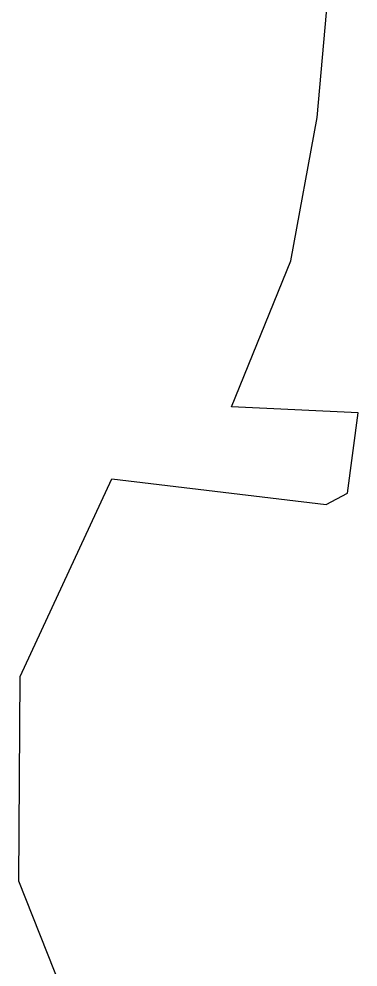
# Model space of a CAD drawing. Header units: metres. Extents: x 325581 to 326861, y 1810568 to 1812736.
# Drawn here: x 325581 to 325861, y 1811169 to 1811953 of the extents above; entities that cross this region are included whole.
import ezdxf

# ---------------------------------------------------------------- set-up
doc = ezdxf.new("R2010")
doc.units = ezdxf.units.M

msp = doc.modelspace()

# ---------------------------------------------------------------- linework, layer by layer
at = {"color": 3}
for p, q in [((325827.56, 1811871.67), (325844.37, 1812063.14)), ((325805.81, 1811753.13), (325827.56, 1811871.67)), ((325756.78, 1811632.17), (325805.81, 1811753.13)), ((325861.38, 1811627.26), (325756.78, 1811632.17)), ((325852.62, 1811560.86), (325861.38, 1811627.26)), ((325581.65, 1811409.07), (325657.58, 1811572.58)), ((325657.58, 1811572.58), (325834.92, 1811551.23)), ((325834.92, 1811551.23), (325852.62, 1811560.86)), ((325580.77, 1811239.71), (325581.65, 1811409.07)), ((325633.37, 1811106.56), (325580.77, 1811239.71))]:
    msp.add_line(p, q, dxfattribs=at)

doc.saveas('drawing.dxf')
